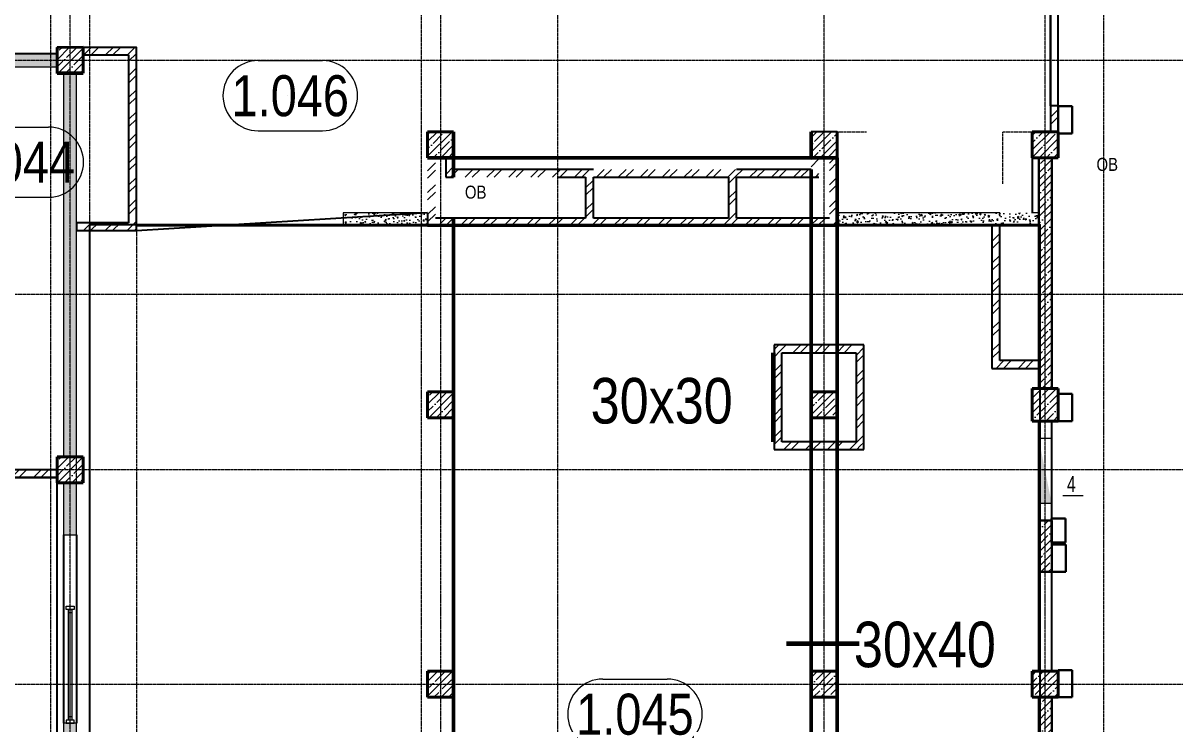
# Model space of a CAD drawing. Header units: millimetres. Extents: x -231292 to 573618, y -153144 to 564035.
# Drawn here: x 20758 to 38480, y -84055 to -73274 of the extents above; entities that cross this region are included whole.
import ezdxf
from ezdxf.enums import TextEntityAlignment as Align

# ---------------------------------------------------------------- set-up
doc = ezdxf.new("R2010")
doc.units = ezdxf.units.MM
for name, pattern in [('CENTER2', [28.575, 19.05, -3.175, 3.175, -3.175]), ('DASHED', [19.05, 12.7, -6.35]), ('HIDDEN2', [4.7625, 3.175, -1.5875])]:
    doc.linetypes.add(name, pattern=pattern)
doc.layers.get('0').update_dxf_attribs({"color": 250})
doc.layers.get('Defpoints').update_dxf_attribs({"color": 250})
for name, color, linetype, lineweight in [('11.10.2) люки', 30, 'Continuous', 60), ('АР_Area', 250, 'Continuous', 5), ('АР_Колонны', 250, 'Continuous', 35), ('АР_Мебель', 250, 'Continuous', 5), ('АР_Окна', 250, 'Continuous', 5), ('АР_Отв. марка', 250, 'Continuous', 9), ('АР_Стены ЖБ', 250, 'Continuous', 35), ('АР_Стены кирпич', 250, 'Continuous', 20), ('АР_Стены ПЕНОблок', 250, 'Continuous', 20), ('АР_Штриховка', 250, 'Continuous', 0), ('ОВ_Отверстия', 250, 'Continuous', 5), ('ОВ_Шахты', 250, 'Continuous', 5), ('РД_Оси_100', 250, 'Continuous', 0), ('РД_проем_инж перемыч_фахверк', 250, 'Continuous', 18)]:
    doc.layers.add(name, color=color, linetype=linetype, lineweight=lineweight)
doc.layers.add('КР_Балки-0.5', color=60, linetype='Continuous', lineweight=50, plot=False)
doc.layers.add('РД_Проем', color=250, linetype='Continuous', lineweight=0, plot=False)
doc.layers.add('МАГНИТЫ', color=7, linetype='Continuous', lineweight=30, true_color=0xd100d1)
doc.layers.add('РД_Витраж_вн', color=250, linetype='Continuous')
doc.styles.add('Arial0', font='arial.ttf')
doc.styles.add('style1', font='ARIALN.TTF')
pattern_1 = [(45, (8883.46, -162345.28), (-112.2532, 112.2532), []), (45, (8995.71, -162345.28), (-112.2532, 112.2532), [198.4375, -39.6875, 0, -39.6875])]
pattern_2 = [(45, (8883.46, -162345.28), (-168.3798, 168.3798), []), (45, (8995.7, -162345.28), (-168.3798, 168.3798), [])]

# ---------------------------------------------------------------- blocks, each defined once
blk = doc.blocks.new('MOK-МаркаПом_овал_ареал')
for p, q in [((-2.75, 3), (2.75, 3)), ((-2.75, -3), (2.75, -3))]:
    blk.add_line(p, q)
for centre, radius, start, end in [((-2.75, 0), 3, 90, 270), ((2.75, 0), 3, 270, 90), ((-3.75, 0), 3.5, 0, 0.00095)]:
    blk.add_arc(centre, radius, start, end)
at = {"color": 0, "style": 'style1'}
blk.add_attdef('АР-ПОМЕЩЕНИЕ:НОМЕР', text='', height=3.5, dxfattribs=at).set_placement((0, 0), align=Align.MIDDLE)
at = {"layer": 'Defpoints', "color": 2, "style": 'style1'}
blk.add_attdef('АР-ПОМЕЩЕНИЕ:НАИМЕНОВАНИЕ', text='', height=1, dxfattribs=at).set_placement((-0.094, -4.814), align=Align.MIDDLE)
blk = doc.blocks.new('MOK-МаркаПроема инж.')
blk.add_line((-1.33, -1.75), (1.8, -1.75))
at = {"color": 0, "style": 'Arial0', "width": 0.7}
blk.add_attdef('АР-ПРОЕМ:Коробка', text='', height=2.5, dxfattribs=at).set_placement((0, 0), align=Align.MIDDLE)
blk = doc.blocks.new('оси_рен')
at = {"layer": 'РД_Оси_100', "color": 251, "linetype": 'CENTER2', "true_color": 0x636466}
for p, q in [((1215752.916, 135558.25), (1215752.916, 223268.25)), ((1219852.916, 135558.25), (1219852.916, 223268.25)), ((1223252.916, 135558.25), (1223252.916, 223268.25)), ((1189697.958, 210913.25), (1241712.916, 210913.25)), ((1189697.958, 207313.25), (1241712.916, 207313.25)), ((1241712.916, 204613.25), (1189697.958, 204613.25)), ((1189697.958, 201313.25), (1241712.916, 201313.25))]:
    blk.add_line(p, q, dxfattribs=at)
for points in [[(1207952.916, 135558.25), (1207952.916, 223268.25)], [(1208252.916, 135558.25), (1208252.916, 223268.25)], [(1208552.916, 135558.25), (1208552.916, 223268.25)], [(1213652.916, 223268.25), (1213652.916, 135558.25)], [(1213952.916, 135558.25), (1213952.916, 223268.25)], [(1224152.916, 135913.25), (1224152.916, 223268.25)]]:
    blk.add_lwpolyline(points, dxfattribs=at)

msp = doc.modelspace()

# ---------------------------------------------------------------- hatches: boundary and pattern name
at = {"layer": 'АР_Штриховка', "linetype": 'Continuous', "lineweight": 0, "true_color": 0x000000}
h = msp.add_hatch(dxfattribs=at)
h.set_pattern_fill('ANSI32', color=18, scale=25, angle=-360, style=0)
h.set_pattern_definition([(45, (8883.46, -162345.28), (-168.3798, 168.3798), []), (45, (8995.7, -162345.28), (-168.3798, 168.3798), [])])
h.paths.add_polyline_path([(36683.458, -71545.283), (36563.458, -71545.283), (36563.458, -72545.283), (36683.458, -72545.283)], flags=0)
h.paths.add_polyline_path([(36683.458, -74545.283), (36563.458, -74545.283), (36563.458, -74945.283), (36683.458, -74945.283)], flags=0)
at = {"layer": 'АР_Штриховка', "linetype": 'Continuous', "lineweight": 5, "true_color": 0x000000}
h = msp.add_hatch(dxfattribs=at)
h.set_pattern_fill('ANSI35', color=18, scale=25, style=0)
h.set_pattern_definition(pattern_1)
h.paths.add_polyline_path([(21283.458, -74045.283), (21683.458, -74045.283), (21683.458, -73645.283), (21283.458, -73645.283)], flags=0)
h = msp.add_hatch(dxfattribs=at)
h.set_pattern_fill('ANSI35', color=18, scale=25, style=0)
h.set_pattern_definition(pattern_1)
h.paths.add_polyline_path([(21283.458, -74045.283), (21683.458, -74045.283), (21683.458, -73645.283), (21283.458, -73645.283)], flags=0)
at = {"layer": 'АР_Штриховка', "linetype": 'Continuous', "lineweight": 0, "true_color": 0x000000}
h = msp.add_hatch(dxfattribs=at)
h.set_pattern_fill('ANSI32', color=18, scale=25, style=0)
h.set_pattern_definition([(45, (8883.46, -162345.28), (-168.3798, 168.3798), []), (45, (8995.7, -162345.28), (-168.3798, 168.3798), [])])
h.paths.add_polyline_path([(21683.458, -73645.283), (21683.458, -73765.283), (22383.458, -73765.283), (22503.458, -73645.283)], flags=0)
h = msp.add_hatch(dxfattribs=at)
h.set_pattern_fill('ANSI32', color=18, scale=25, angle=-360, style=0)
h.set_pattern_definition([(45, (8883.46, -162345.28), (-168.3798, 168.3798), []), (45, (8995.7, -162345.28), (-168.3798, 168.3798), [])])
h.paths.add_polyline_path([(22503.458, -73645.283), (22383.458, -73765.283), (22383.458, -76345.283), (22503.458, -76465.283)], flags=0)
h = msp.add_hatch(dxfattribs=at)
h.set_pattern_fill('AR-CONC', color=18, angle=-315, style=0)
h.set_pattern_definition([(95, (8883.46, -162345.28), (140.09465, 117.55338), [19.05, -209.55]), (40, (8883.46, -162345.28), (-160.01845, 110.17673), [15.24, -167.6406]), (145.45144, (8895.13, -162335.49), (-19.9238, 227.7301), [16.19, -178.09024]), (91.1842, (8847.54, -162309.36), (221.41024, 161.9534), [28.575, -314.325]), (141.63556, (8866, -162295.87), (-7.0866, 342.8268), [24.285, -267.1356]), (36.18415, (8847.54, -162309.36), (-7.0866, 342.8268), [22.86, -251.4597]), (66, (8874.48, -162300.38), (179.51998, 34.89515), [19.05, -209.55]), (11, (8874.48, -162300.38), (-86.53993, 173.9412), [15.24, -167.64]), (116.45145, (8889.44, -162297.47), (92.98005, 208.83634), [16.19, -178.08994]), (82.5, (8883.46, -162345.28), (-57.60547, 61.973414), [0, -165.608, 0, -170.18, 0, -168.275]), (52.5, (8883.46, -162345.28), (-23.58973, 118.087), [0, -97.028, 0, -161.798, 0, -64.135]), (12.5, (8843.406, -162385.335), (99.927863, 91.826196), [0, -63.5, 0, -198.12, 0, -262.89]), (2.5, (8825.45, -162403.3), (86.7639, 122.7224), [0, -82.55, 0, -131.572, 0, -186.69])])
h.paths.add_polyline_path([(15383.458, -73745.283), (15383.458, -73945.283), (18982.189, -73945.283), (18982.189, -73745.283)], flags=0)
h.paths.add_polyline_path([(18982.189, -73745.283), (18982.189, -73945.283), (21283.458, -73945.283), (21283.458, -73745.283)], flags=0)
h = msp.add_hatch(dxfattribs=at)
h.set_pattern_fill('AR-CONC', color=18, angle=-315, style=0)
h.set_pattern_definition([(95, (8883.46, -162345.28), (140.09465, 117.55338), [19.05, -209.55]), (40, (8883.46, -162345.28), (-160.01845, 110.17673), [15.24, -167.6406]), (145.45144, (8895.13, -162335.49), (-19.9238, 227.7301), [16.19, -178.09024]), (91.1842, (8847.54, -162309.36), (221.41024, 161.9534), [28.575, -314.325]), (141.63556, (8866, -162295.87), (-7.0866, 342.8268), [24.285, -267.1356]), (36.18415, (8847.54, -162309.36), (-7.0866, 342.8268), [22.86, -251.4597]), (66, (8874.48, -162300.38), (179.51998, 34.89515), [19.05, -209.55]), (11, (8874.48, -162300.38), (-86.53993, 173.9412), [15.24, -167.64]), (116.45145, (8889.44, -162297.47), (92.98005, 208.83634), [16.19, -178.08994]), (82.5, (8883.46, -162345.28), (-57.60547, 61.973414), [0, -165.608, 0, -170.18, 0, -168.275]), (52.5, (8883.46, -162345.28), (-23.58973, 118.087), [0, -97.028, 0, -161.798, 0, -64.135]), (12.5, (8843.406, -162385.335), (99.927863, 91.826196), [0, -63.5, 0, -198.12, 0, -262.89]), (2.5, (8825.45, -162403.3), (86.7639, 122.7224), [0, -82.55, 0, -131.572, 0, -186.69])])
h.paths.add_polyline_path([(21583.458, -74045.283), (21383.458, -74045.283), (21383.458, -79945.283), (21583.458, -79945.283)], flags=0)
at = {"layer": 'АР_Штриховка', "linetype": 'Continuous', "lineweight": 5, "true_color": 0x000000}
h = msp.add_hatch(dxfattribs=at)
h.set_pattern_fill('ANSI35', color=18, scale=25, style=0)
h.set_pattern_definition(pattern_1)
h.paths.add_polyline_path([(26983.458, -75345.283), (27383.458, -75345.283), (27383.458, -74945.283), (26983.458, -74945.283)], flags=0)
h = msp.add_hatch(dxfattribs=at)
h.set_pattern_fill('ANSI35', color=18, scale=25, style=0)
h.set_pattern_definition(pattern_1)
h.paths.add_polyline_path([(32883.458, -75345.283), (33283.458, -75345.283), (33283.458, -74945.283), (32883.458, -74945.283)], flags=0)
h = msp.add_hatch(dxfattribs=at)
h.set_pattern_fill('ANSI35', color=18, scale=25, style=0)
h.set_pattern_definition(pattern_1)
h.paths.add_polyline_path([(36283.458, -75345.283), (36683.458, -75345.283), (36683.458, -74945.283), (36283.458, -74945.283)], flags=0)
at = {"layer": 'АР_Штриховка', "linetype": 'Continuous', "lineweight": 0, "true_color": 0x000000}
h = msp.add_hatch(dxfattribs=at)
h.set_pattern_fill('ANSI32', color=18, scale=25, style=0)
h.set_pattern_definition([(45, (8883.46, -162345.28), (-168.3798, 168.3798), []), (45, (8995.7, -162345.28), (-168.3798, 168.3798), [])])
h.paths.add_polyline_path([(26983.458, -76395.283), (27103.458, -76275.283), (27103.458, -75345.283), (26983.458, -75345.283)], flags=0)
h = msp.add_hatch(dxfattribs=at)
h.set_pattern_fill('ANSI32', color=18, scale=25, style=0)
h.set_pattern_definition([(45, (8883.46, -162345.28), (-168.3798, 168.3798), []), (45, (8995.7, -162345.28), (-168.3798, 168.3798), [])])
h.paths.add_polyline_path([(27263.458, -75645.283), (27383.458, -75525.283), (27383.458, -75345.283), (27263.458, -75345.283)], flags=0)
h = msp.add_hatch(dxfattribs=at)
h.set_pattern_fill('ANSI32', color=18, scale=25, angle=-360, style=0)
h.set_pattern_definition([(45, (8883.46, -162345.28), (-168.3798, 168.3798), []), (45, (8995.7, -162345.28), (-168.3798, 168.3798), [])])
h.paths.add_polyline_path([(33003.458, -75345.283), (32883.458, -75345.283), (32883.458, -75525.283), (33003.458, -75645.283)], flags=0)
h = msp.add_hatch(dxfattribs=at)
h.set_pattern_fill('ANSI32', color=18, scale=25, angle=-360, style=0)
h.set_pattern_definition(pattern_2)
h.paths.add_polyline_path([(33283.458, -75345.283), (33163.458, -75345.283), (33163.458, -76275.283), (33283.458, -76395.283)], flags=0)
at = {"layer": 'АР_Штриховка', "linetype": 'Continuous', "lineweight": 5, "true_color": 0x000000}
h = msp.add_hatch(dxfattribs=at)
h.set_pattern_fill('ANSI35', color=18, scale=25, angle=-360, style=0)
h.set_pattern_definition([(45, (8883.46, -162345.28), (-112.2532, 112.2532), []), (45, (8995.71, -162345.28), (-112.2532, 112.2532), [198.4375, -39.6875, 0, -39.6875])])
h.paths.add_polyline_path([(36583.458, -75345.283), (36383.458, -75345.283), (36383.458, -78895.283), (36583.458, -78895.283)], flags=0)
at = {"layer": 'АР_Штриховка', "linetype": 'Continuous', "lineweight": 0, "true_color": 0x000000}
h = msp.add_hatch(dxfattribs=at)
h.set_pattern_fill('ANSI32', color=18, scale=25, angle=-360, style=0)
h.set_pattern_definition([(45, (8883.46, -162345.28), (-168.3798, 168.3798), []), (45, (8995.7, -162345.28), (-168.3798, 168.3798), [])])
h.paths.add_polyline_path([(27383.458, -75525.283), (27263.458, -75645.283), (29413.458, -75645.283), (29493.458, -75615.283), (29533.458, -75525.283)], flags=0)
h.paths.add_polyline_path([(29533.458, -75525.283), (29493.458, -75615.283), (29533.458, -75645.283), (31613.458, -75645.283), (31693.458, -75615.283), (31733.458, -75525.283)], flags=0)
h.paths.add_polyline_path([(31733.458, -75525.283), (31693.458, -75615.283), (31733.458, -75645.283), (33003.458, -75645.283), (32883.458, -75525.283)], flags=0)
h = msp.add_hatch(dxfattribs=at)
h.set_pattern_fill('ANSI32', color=18, scale=25, style=0)
h.set_pattern_definition([(45, (8883.46, -162345.28), (-168.3798, 168.3798), []), (45, (8995.7, -162345.28), (-168.3798, 168.3798), [])])
h.paths.add_polyline_path([(29413.458, -76275.283), (29493.458, -76305.283), (29533.458, -76275.283), (29533.458, -75645.283), (29493.458, -75615.283), (29413.458, -75645.283)], flags=0)
h = msp.add_hatch(dxfattribs=at)
h.set_pattern_fill('ANSI32', color=18, scale=25, style=0)
h.set_pattern_definition(pattern_2)
h.paths.add_polyline_path([(31613.458, -76275.283), (31693.458, -76305.283), (31733.458, -76275.283), (31733.458, -75645.283), (31693.458, -75615.283), (31613.458, -75645.283)], flags=0)
h = msp.add_hatch(dxfattribs=at)
h.set_pattern_fill('AR-CONC', color=18, angle=45, style=0)
h.set_pattern_definition([(95, (8883.46, -162345.28), (140.09465, 117.55338), [19.05, -209.55]), (40, (8883.46, -162345.28), (-160.01845, 110.17673), [15.24, -167.6406]), (145.45144, (8895.13, -162335.49), (-19.9238, 227.7301), [16.19, -178.09024]), (91.1842, (8847.54, -162309.36), (221.41024, 161.9534), [28.575, -314.325]), (141.63556, (8866, -162295.87), (-7.0866, 342.8268), [24.285, -267.1356]), (36.18415, (8847.54, -162309.36), (-7.0866, 342.8268), [22.86, -251.4597]), (66, (8874.48, -162300.38), (179.51998, 34.89515), [19.05, -209.55]), (11, (8874.48, -162300.38), (-86.53993, 173.9412), [15.24, -167.64]), (116.45144, (8889.44, -162297.47), (92.98005, 208.83634), [16.19, -178.08994]), (82.5, (8883.46, -162345.28), (-57.60547, 61.973414), [0, -165.608, 0, -170.18, 0, -168.275]), (52.5, (8883.46, -162345.28), (-23.58973, 118.087), [0, -97.028, 0, -161.798, 0, -64.135]), (12.5, (8843.406, -162385.335), (99.927863, 91.826196), [0, -63.5, 0, -198.12, 0, -262.89]), (2.5, (8825.45, -162403.3), (86.7639, 122.7224), [0, -82.55, 0, -131.572, 0, -186.69])])
h.paths.add_polyline_path([(25683.458, -76195.283), (25683.458, -76395.283), (26983.458, -76395.283), (26983.458, -76195.283)], flags=0)
h = msp.add_hatch(dxfattribs=at)
h.set_pattern_fill('AR-CONC', color=18, angle=45, style=0)
h.set_pattern_definition([(95, (8883.46, -162345.28), (140.09465, 117.55338), [19.05, -209.55]), (40, (8883.46, -162345.28), (-160.01845, 110.17673), [15.24, -167.6406]), (145.45144, (8895.13, -162335.49), (-19.9238, 227.7301), [16.19, -178.09024]), (91.1842, (8847.54, -162309.36), (221.41024, 161.9534), [28.575, -314.325]), (141.63556, (8866, -162295.87), (-7.0866, 342.8268), [24.285, -267.1356]), (36.18415, (8847.54, -162309.36), (-7.0866, 342.8268), [22.86, -251.4597]), (66, (8874.48, -162300.38), (179.51998, 34.89515), [19.05, -209.55]), (11, (8874.48, -162300.38), (-86.53993, 173.9412), [15.24, -167.64]), (116.45144, (8889.44, -162297.47), (92.98005, 208.83634), [16.19, -178.08994]), (82.5, (8883.46, -162345.28), (-57.60547, 61.973414), [0, -165.608, 0, -170.18, 0, -168.275]), (52.5, (8883.46, -162345.28), (-23.58973, 118.087), [0, -97.028, 0, -161.798, 0, -64.135]), (12.5, (8843.406, -162385.335), (99.927863, 91.826196), [0, -63.5, 0, -198.12, 0, -262.89]), (2.5, (8825.45, -162403.3), (86.7639, 122.7224), [0, -82.55, 0, -131.572, 0, -186.69])])
h.paths.add_polyline_path([(33283.458, -76195.283), (33283.458, -76395.283), (35783.458, -76395.283), (35783.458, -76195.283)], flags=0)
h.paths.add_polyline_path([(35783.458, -76195.283), (35783.458, -76395.283), (36383.458, -76395.283), (36383.458, -76195.283)], flags=0)
h = msp.add_hatch(dxfattribs=at)
h.set_pattern_fill('ANSI32', color=18, scale=25, angle=360, style=0)
h.set_pattern_definition(pattern_2)
h.paths.add_polyline_path([(22503.458, -76465.283), (22383.458, -76345.283), (21583.458, -76345.283), (21583.458, -76465.283)], flags=0)
h = msp.add_hatch(dxfattribs=at)
h.set_pattern_fill('ANSI32', color=18, scale=25, style=0)
h.set_pattern_definition([(45, (8883.46, -162345.28), (-168.3798, 168.3798), []), (45, (8995.7, -162345.28), (-168.3798, 168.3798), [])])
h.paths.add_polyline_path([(27103.458, -76275.283), (26983.458, -76395.283), (29533.458, -76395.283), (29493.458, -76305.283), (29413.458, -76275.283)], flags=0)
h.paths.add_polyline_path([(29533.458, -76275.283), (29493.458, -76305.283), (29533.458, -76395.283), (31733.458, -76395.283), (31693.458, -76305.283), (31613.458, -76275.283)], flags=0)
h.paths.add_polyline_path([(31733.458, -76275.283), (31693.458, -76305.283), (31733.458, -76395.283), (33283.458, -76395.283), (33163.458, -76275.283)], flags=0)
h = msp.add_hatch(dxfattribs=at)
h.set_pattern_fill('ANSI32', color=18, scale=25, style=0)
h.set_pattern_definition([(45, (8883.46, -162345.28), (-168.3798, 168.3798), []), (45, (8995.7, -162345.28), (-168.3798, 168.3798), [])])
h.paths.add_polyline_path([(35663.458, -78586.487), (35783.458, -78466.487), (35783.458, -76395.283), (35663.458, -76395.283)], flags=0)
h = msp.add_hatch(dxfattribs=at)
h.set_pattern_fill('ANSI32', color=18, scale=25, style=0)
h.set_pattern_definition([(45, (8883.46, -162345.28), (-168.3798, 168.3798), []), (45, (8995.7, -162345.28), (-168.3798, 168.3798), [])])
h.paths.add_polyline_path([(32313.458, -78225.283), (32433.458, -78345.283), (33573.458, -78345.283), (33693.458, -78225.283)], flags=0)
h = msp.add_hatch(dxfattribs=at)
h.set_pattern_fill('ANSI32', color=18, scale=25, style=0)
h.set_pattern_definition([(45, (8883.46, -162345.28), (-168.3798, 168.3798), []), (45, (8995.7, -162345.28), (-168.3798, 168.3798), [])])
h.paths.add_polyline_path([(32313.458, -79834.41), (32433.458, -79714.41), (32433.458, -78345.283), (32313.458, -78225.283)], flags=0)
h = msp.add_hatch(dxfattribs=at)
h.set_pattern_fill('ANSI32', color=18, scale=25, angle=-360, style=0)
h.set_pattern_definition(pattern_2)
h.paths.add_polyline_path([(33693.458, -78225.283), (33573.458, -78345.283), (33573.458, -79714.41), (33693.458, -79834.41)], flags=0)
h = msp.add_hatch(dxfattribs=at)
h.set_pattern_fill('ANSI32', color=18, scale=25, angle=360, style=0)
h.set_pattern_definition(pattern_2)
h.paths.add_polyline_path([(36383.458, -78586.487), (36383.458, -78466.487), (35783.458, -78466.487), (35663.458, -78586.487)], flags=0)
at = {"layer": 'АР_Штриховка', "linetype": 'Continuous', "lineweight": 5, "true_color": 0x000000}
h = msp.add_hatch(dxfattribs=at)
h.set_pattern_fill('ANSI35', color=18, scale=25, style=0)
h.set_pattern_definition(pattern_1)
h.paths.add_polyline_path([(26983.458, -79345.283), (27383.458, -79345.283), (27383.458, -78945.283), (26983.458, -78945.283)], flags=0)
h = msp.add_hatch(dxfattribs=at)
h.set_pattern_fill('ANSI35', color=18, scale=25, style=0)
h.set_pattern_definition(pattern_1)
h.paths.add_polyline_path([(32883.458, -79345.283), (33283.458, -79345.283), (33283.458, -78945.283), (32883.458, -78945.283)], flags=0)
h = msp.add_hatch(dxfattribs=at)
h.set_pattern_fill('ANSI35', color=18, scale=25, style=0)
h.set_pattern_definition(pattern_1)
h.paths.add_polyline_path([(36683.458, -78895.283), (36683.458, -79395.283), (36283.458, -79395.283), (36283.458, -78895.283)], flags=0)
at = {"layer": 'АР_Штриховка', "linetype": 'Continuous', "lineweight": 0, "true_color": 0x000000}
h = msp.add_hatch(dxfattribs=at)
h.set_pattern_fill('ANSI32', color=18, scale=25, angle=360, style=0)
h.set_pattern_definition(pattern_2)
h.paths.add_polyline_path([(33693.458, -79834.41), (33573.458, -79714.41), (32433.458, -79714.41), (32313.458, -79834.41)], flags=0)
at = {"layer": 'АР_Штриховка', "linetype": 'Continuous', "lineweight": 5, "true_color": 0x000000}
h = msp.add_hatch(dxfattribs=at)
h.set_pattern_fill('ANSI35', color=18, scale=25, style=0)
h.set_pattern_definition(pattern_1)
h.paths.add_polyline_path([(21283.458, -80345.283), (21683.458, -80345.283), (21683.458, -79945.283), (21283.458, -79945.283)], flags=0)
at = {"layer": 'АР_Штриховка', "linetype": 'Continuous', "lineweight": 0, "true_color": 0x000000}
h = msp.add_hatch(dxfattribs=at)
h.set_pattern_fill('ANSI32', color=18, scale=25, angle=-360, style=0)
h.set_pattern_definition([(45, (8883.46, -162345.28), (-168.3798, 168.3798), []), (45, (8995.7, -162345.28), (-168.3798, 168.3798), [])])
h.paths.add_polyline_path([(21283.458, -80265.283), (21283.458, -80145.283), (20533.458, -80145.283), (20533.458, -80265.283)], flags=0)
h.paths.add_polyline_path([(19433.458, -80265.283), (19433.458, -80145.283), (18603.458, -80145.283), (18483.458, -80265.283)], flags=0)
h = msp.add_hatch(dxfattribs=at)
h.set_pattern_fill('AR-CONC', color=18, angle=-315, style=0)
h.set_pattern_definition([(95, (8883.46, -162345.28), (140.09465, 117.55338), [19.05, -209.55]), (40, (8883.46, -162345.28), (-160.01845, 110.17673), [15.24, -167.6406]), (145.45144, (8895.13, -162335.49), (-19.9238, 227.7301), [16.19, -178.09024]), (91.1842, (8847.54, -162309.36), (221.41024, 161.9534), [28.575, -314.325]), (141.63556, (8866, -162295.87), (-7.0866, 342.8268), [24.285, -267.1356]), (36.18415, (8847.54, -162309.36), (-7.0866, 342.8268), [22.86, -251.4597]), (66, (8874.48, -162300.38), (179.51998, 34.89515), [19.05, -209.55]), (11, (8874.48, -162300.38), (-86.53993, 173.9412), [15.24, -167.64]), (116.45145, (8889.44, -162297.47), (92.98005, 208.83634), [16.19, -178.08994]), (82.5, (8883.46, -162345.28), (-57.60547, 61.973414), [0, -165.608, 0, -170.18, 0, -168.275]), (52.5, (8883.46, -162345.28), (-23.58973, 118.087), [0, -97.028, 0, -161.798, 0, -64.135]), (12.5, (8843.406, -162385.335), (99.927863, 91.826196), [0, -63.5, 0, -198.12, 0, -262.89]), (2.5, (8825.45, -162403.3), (86.7639, 122.7224), [0, -82.55, 0, -131.572, 0, -186.69])])
h.paths.add_polyline_path([(21583.458, -80345.283), (21383.458, -80345.283), (21383.458, -81145.283), (21583.458, -81145.283)], flags=0)
h.paths.add_polyline_path([(21583.458, -84045.283), (21383.458, -84045.283), (21383.458, -85224.559), (21583.458, -85224.559)], flags=0)
h.paths.add_polyline_path([(21583.458, -85224.559), (21383.458, -85224.559), (21383.458, -85945.283), (21583.458, -85945.283)], flags=0)
at = {"layer": 'АР_Штриховка', "linetype": 'Continuous', "lineweight": 5, "true_color": 0x000000}
h = msp.add_hatch(dxfattribs=at)
h.set_pattern_fill('ANSI35', color=18, scale=25, angle=-360, style=0)
h.set_pattern_definition([(45, (8883.46, -162345.28), (-112.2532, 112.2532), []), (45, (8995.71, -162345.28), (-112.2532, 112.2532), [198.4375, -39.6875, 0, -39.6875])])
h.paths.add_polyline_path([(36583.458, -80925.283), (36383.458, -80925.283), (36383.458, -81715.283), (36583.458, -81715.283)], flags=0)
h = msp.add_hatch(dxfattribs=at)
h.set_pattern_fill('ANSI35', color=18, scale=25, style=0)
h.set_pattern_definition(pattern_1)
h.paths.add_polyline_path([(26983.458, -83645.283), (27383.458, -83645.283), (27383.458, -83245.283), (26983.458, -83245.283)], flags=0)
h = msp.add_hatch(dxfattribs=at)
h.set_pattern_fill('ANSI35', color=18, scale=25, style=0)
h.set_pattern_definition(pattern_1)
h.paths.add_polyline_path([(32883.458, -83645.283), (33283.458, -83645.283), (33283.458, -83245.283), (32883.458, -83245.283)], flags=0)
h = msp.add_hatch(dxfattribs=at)
h.set_pattern_fill('ANSI35', color=18, scale=25, style=0)
h.set_pattern_definition(pattern_1)
h.paths.add_polyline_path([(36283.458, -83645.283), (36683.458, -83645.283), (36683.458, -83245.283), (36283.458, -83245.283)], flags=0)
h = msp.add_hatch(dxfattribs=at)
h.set_pattern_fill('ANSI35', color=18, scale=25, angle=-360, style=0)
h.set_pattern_definition([(45, (8883.46, -162345.28), (-112.2532, 112.2532), []), (45, (8995.71, -162345.28), (-112.2532, 112.2532), [198.4375, -39.6875, 0, -39.6875])])
h.paths.add_polyline_path([(36583.458, -83645.283), (36383.458, -83645.283), (36383.458, -89245.283), (36583.458, -89245.283)], flags=0)
at = {"layer": 'ОВ_Отверстия', "linetype": 'Continuous', "lineweight": 5, "true_color": 0x000000}
for points in [[(36383.458, -79658.817), (36383.458, -80658.817), (36483.458, -80158.817)], [(36383.458, -80658.817), (36583.458, -80658.817), (36483.458, -80158.817)]]:
    msp.add_hatch(color=18, dxfattribs=at).paths.add_polyline_path(points, flags=0)

# ---------------------------------------------------------------- linework, layer by layer
at = {"lineweight": -3}
for points in [[(26983.452, -76195.283), (26983.452, -76195.324), (22503.452, -76468.567), (22503.452, -73648.567), (21283.452, -73648.567), (21283.452, -73748.567), (8983.452, -73748.567), (8983.452, -71548.567), (36563.452, -71548.567), (36563.452, -74948.567), (36283.452, -74948.567), (36283.452, -76198.567)], [(33283.454, -75345.283), (33283.455, -74945.338), (32883.458, -74945.338)], [(33283.459, -76195.344), (33283.452, -76195.344)]]:
    msp.add_lwpolyline(points, dxfattribs=at)
for points in [[(21783.458, -93370.275), (36407.809, -93370.275), (36407.809, -76377.472), (21783.458, -76377.472)], [(21283.458, -80265.283), (8983.458, -80265.283), (8983.458, -98050.283), (21283.458, -98050.283)]]:
    msp.add_lwpolyline(points, close=True, dxfattribs=at)
msp.add_lwpolyline([(25683.458, -76395.283), (22503.458, -76395.283)])
at = {"layer": '11.10.2) люки'}
msp.add_lwpolyline([(32301.049, -78345.283), (32301.049, -79714.41)], dxfattribs=at)
at = {"layer": 'АР_Колонны', "color": 18, "linetype": 'HIDDEN2', "lineweight": 25, "true_color": 0x000000}
for p, q in [((21283.452, -73648.567), (21683.439, -73645.311)), ((21283.452, -73648.567), (21683.439, -73645.311)), ((21283.452, -74048.567), (21283.452, -73648.567)), ((21283.452, -74048.567), (21283.452, -73648.567)), ((21683.458, -73645.283), (21683.458, -74045.283)), ((21683.458, -73645.283), (21683.458, -74045.283)), ((21683.458, -74045.283), (21283.458, -74045.283)), ((21683.458, -74045.283), (21283.458, -74045.283)), ((26983.454, -75345.324), (26983.455, -74945.324)), ((26983.455, -74945.324), (27383.455, -74945.325)), ((27383.458, -74945.283), (27383.458, -75345.283)), ((32883.458, -75345.283), (32883.458, -74945.283)), ((33283.455, -74945.338), (33283.454, -75345.338)), ((36283.452, -74948.567), (36683.452, -74948.567)), ((36283.452, -75348.567), (36283.452, -74948.567)), ((36683.458, -74945.283), (36683.458, -75345.283)), ((27383.458, -75345.283), (26983.458, -75345.283)), ((33283.458, -75345.283), (32883.458, -75345.283)), ((36683.458, -75345.283), (36283.458, -75345.283)), ((26983.458, -78945.283), (27383.458, -78945.283)), ((26983.458, -79345.283), (26983.458, -78945.283)), ((27383.458, -78945.283), (27383.458, -79345.283)), ((32883.458, -78945.283), (33283.458, -78945.283)), ((32883.458, -79345.283), (32883.458, -78945.283)), ((33283.458, -78945.283), (33283.458, -79345.283)), ((36283.458, -78895.283), (36683.458, -78895.283)), ((36283.458, -79395.283), (36283.458, -78895.283)), ((36683.458, -78895.283), (36683.458, -79395.283)), ((27383.458, -79345.283), (26983.458, -79345.283)), ((33283.458, -79345.283), (32883.458, -79345.283)), ((36683.458, -79395.283), (36283.458, -79395.283)), ((21283.458, -79945.283), (21683.458, -79945.283)), ((21283.458, -80345.283), (21283.458, -79945.283)), ((21683.458, -79945.283), (21683.458, -80345.283)), ((21683.458, -80345.283), (21283.458, -80345.283)), ((26983.458, -83245.283), (27383.458, -83245.283)), ((26983.458, -83645.283), (26983.458, -83245.283)), ((27383.458, -83245.283), (27383.458, -83645.283)), ((32883.458, -83245.283), (33283.458, -83245.283)), ((32883.458, -83645.283), (32883.458, -83245.283)), ((33283.458, -83245.283), (33283.458, -83645.283)), ((36283.458, -83245.283), (36683.458, -83245.283)), ((36283.458, -83645.283), (36283.458, -83245.283)), ((36683.458, -83245.283), (36683.458, -83645.283)), ((27383.458, -83645.283), (26983.458, -83645.283)), ((33283.458, -83645.283), (32883.458, -83645.283)), ((36683.458, -83645.283), (36283.458, -83645.283))]:
    msp.add_line(p, q, dxfattribs=at)
at = {"layer": 'АР_Колонны', "color": 18, "linetype": 'Continuous', "lineweight": 30, "true_color": 0x000000}
for p, q in [((21683.439, -73645.311), (21283.452, -73648.567)), ((21683.439, -73645.311), (21283.452, -73648.567)), ((21283.452, -73648.567), (21283.452, -74048.567)), ((21283.452, -73648.567), (21283.452, -74048.567)), ((21683.458, -74045.283), (21683.458, -73645.283)), ((21683.458, -74045.283), (21683.458, -73645.283)), ((21283.458, -74045.283), (21683.458, -74045.283)), ((21283.458, -74045.283), (21683.458, -74045.283)), ((26983.455, -74945.324), (26983.454, -75345.324)), ((27383.455, -74945.325), (26983.455, -74945.324)), ((27383.458, -75345.283), (27383.458, -74945.283)), ((32883.458, -74945.283), (32883.458, -75345.283)), ((33283.454, -75345.338), (33283.455, -74945.338)), ((36683.452, -74948.567), (36283.452, -74948.567)), ((36283.452, -74948.567), (36283.452, -75348.567)), ((36683.458, -75345.283), (36683.458, -74945.283)), ((26983.458, -75345.283), (27383.458, -75345.283)), ((32883.458, -75345.283), (33283.458, -75345.283)), ((36283.458, -75345.283), (36683.458, -75345.283)), ((27383.458, -78945.283), (26983.458, -78945.283)), ((26983.458, -78945.283), (26983.458, -79345.283)), ((27383.458, -79345.283), (27383.458, -78945.283)), ((33283.458, -78945.283), (32883.458, -78945.283)), ((32883.458, -78945.283), (32883.458, -79345.283)), ((33283.458, -79345.283), (33283.458, -78945.283)), ((36283.458, -78895.283), (36283.458, -79395.283)), ((36683.458, -78895.283), (36283.458, -78895.283)), ((36683.458, -79395.283), (36683.458, -78895.283)), ((26983.458, -79345.283), (27383.458, -79345.283)), ((32883.458, -79345.283), (33283.458, -79345.283)), ((36283.458, -79395.283), (36683.458, -79395.283)), ((21683.458, -79945.283), (21283.458, -79945.283)), ((21283.458, -79945.283), (21283.458, -80345.283)), ((21683.458, -80345.283), (21683.458, -79945.283)), ((21283.458, -80345.283), (21683.458, -80345.283)), ((27383.458, -83245.283), (26983.458, -83245.283)), ((26983.458, -83245.283), (26983.458, -83645.283)), ((27383.458, -83645.283), (27383.458, -83245.283)), ((33283.458, -83245.283), (32883.458, -83245.283)), ((32883.458, -83245.283), (32883.458, -83645.283)), ((33283.458, -83645.283), (33283.458, -83245.283)), ((36683.458, -83245.283), (36283.458, -83245.283)), ((36283.458, -83245.283), (36283.458, -83645.283)), ((36683.458, -83645.283), (36683.458, -83245.283)), ((26983.458, -83645.283), (27383.458, -83645.283)), ((32883.458, -83645.283), (33283.458, -83645.283)), ((36283.458, -83645.283), (36683.458, -83645.283))]:
    msp.add_line(p, q, dxfattribs=at)
at = {"layer": 'АР_Мебель', "color": 18, "linetype": 'DASHED', "true_color": 0x000000}
for p, q in [((27383.458, -75525.283), (27383.458, -74945.283)), ((32883.458, -74945.283), (32883.458, -75345.283)), ((33283.455, -74945.338), (33733.455, -74945.339)), ((35833.458, -75745.283), (35833.458, -74945.283)), ((35833.463, -74945.345), (36283.452, -74948.567)), ((28983.575, -75525.283), (27383.458, -75525.283)), ((21583.452, -76465.312), (22503.452, -76465.314)), ((21583.458, -91600.283), (21583.458, -76465.283)), ((22503.452, -76465.314), (22503.417, -91600.314))]:
    msp.add_line(p, q, dxfattribs=at)
at = {"layer": 'АР_Окна', "color": 18, "linetype": 'Continuous', "lineweight": 5, "true_color": 0x000000}
for p, q in [((21383.458, -84045.283), (21383.458, -82245.283)), ((21508.458, -82345.283), (21458.458, -82345.283)), ((21483.458, -83945.283), (21483.458, -82345.283)), ((21583.458, -84045.283), (21583.458, -82245.283)), ((21508.458, -83945.283), (21458.458, -83945.283))]:
    msp.add_line(p, q, dxfattribs=at)
for points in [[(21423.458, -82295.283), (21423.458, -82245.283), (21543.458, -82245.283), (21543.458, -82295.283)], [(21508.458, -83995.283), (21458.458, -83995.283), (21458.458, -82295.283), (21508.458, -82295.283)], [(21423.458, -83995.283), (21423.458, -84045.283), (21543.458, -84045.283), (21543.458, -83995.283)]]:
    msp.add_lwpolyline(points, close=True, dxfattribs=at)
at = {"layer": 'АР_Стены ЖБ', "color": 18, "linetype": 'Continuous', "lineweight": 40, "true_color": 0x000000}
for p, q in [((21683.439, -73645.311), (21283.452, -73648.567)), ((21683.439, -73645.311), (21283.452, -73648.567)), ((21283.452, -73648.567), (21283.452, -74048.567)), ((21283.452, -73648.567), (21283.452, -74048.567)), ((21683.458, -74045.283), (21683.458, -73645.283)), ((21683.458, -74045.283), (21683.458, -73645.283)), ((21283.458, -74045.283), (21683.458, -74045.283)), ((21283.458, -74045.283), (21683.458, -74045.283)), ((26983.455, -74945.324), (26983.454, -75345.324)), ((27383.455, -74945.325), (26983.455, -74945.324)), ((27383.458, -75345.283), (27383.458, -74945.283)), ((32883.458, -74945.283), (32883.458, -75345.283)), ((33283.454, -75345.338), (33283.455, -74945.338)), ((36683.452, -74948.567), (36283.452, -74948.567)), ((36283.452, -74948.567), (36283.452, -75348.567)), ((36683.458, -75345.283), (36683.458, -74945.283)), ((26983.458, -75345.283), (27383.458, -75345.283)), ((32883.458, -75345.283), (33283.458, -75345.283)), ((36283.458, -75345.283), (36683.458, -75345.283)), ((27383.458, -78945.283), (26983.458, -78945.283)), ((26983.458, -78945.283), (26983.458, -79345.283)), ((27383.458, -79345.283), (27383.458, -78945.283)), ((33283.458, -78945.283), (32883.458, -78945.283)), ((32883.458, -78945.283), (32883.458, -79345.283)), ((33283.458, -79345.283), (33283.458, -78945.283)), ((36283.458, -79395.283), (36283.458, -78895.283)), ((36283.458, -78895.283), (36683.458, -78895.283)), ((36683.458, -78895.283), (36683.458, -79395.283)), ((26983.458, -79345.283), (27383.458, -79345.283)), ((32883.458, -79345.283), (33283.458, -79345.283)), ((36683.458, -79395.283), (36283.458, -79395.283)), ((21683.458, -79945.283), (21283.458, -79945.283)), ((21283.458, -79945.283), (21283.458, -80345.283)), ((21683.458, -80345.283), (21683.458, -79945.283)), ((21283.458, -80345.283), (21683.458, -80345.283)), ((27383.458, -83245.283), (26983.458, -83245.283)), ((26983.458, -83245.283), (26983.458, -83645.283)), ((27383.458, -83645.283), (27383.458, -83245.283)), ((33283.458, -83245.283), (32883.458, -83245.283)), ((32883.458, -83245.283), (32883.458, -83645.283)), ((33283.458, -83645.283), (33283.458, -83245.283)), ((36683.458, -83245.283), (36283.458, -83245.283)), ((36283.458, -83245.283), (36283.458, -83645.283)), ((36683.458, -83645.283), (36683.458, -83245.283)), ((26983.458, -83645.283), (27383.458, -83645.283)), ((32883.458, -83645.283), (33283.458, -83645.283)), ((36283.458, -83645.283), (36683.458, -83645.283))]:
    msp.add_line(p, q, dxfattribs=at)
at = {"layer": 'АР_Стены ЖБ', "color": 18, "linetype": 'Continuous', "lineweight": 30, "true_color": 0x000000}
for p, q in [((36383.45, -75345.283), (36383.45, -78895.283)), ((36583.458, -75345.283), (36383.458, -75345.283)), ((36583.458, -78895.283), (36583.458, -75345.283)), ((36383.458, -78895.283), (36583.458, -78895.283)), ((36583.458, -80925.283), (36383.458, -80925.283)), ((36383.458, -80925.283), (36383.458, -81715.283)), ((36583.458, -81715.283), (36583.458, -80925.283)), ((36383.458, -81715.283), (36583.458, -81715.283)), ((36583.458, -83645.283), (36383.458, -83645.283)), ((36383.458, -83645.283), (36383.458, -89245.283)), ((36583.458, -89245.283), (36583.458, -83645.283))]:
    msp.add_line(p, q, dxfattribs=at)
at = {"layer": 'АР_Стены кирпич', "color": 18, "linetype": 'Continuous', "lineweight": 25, "true_color": 0x000000}
for p, q in [((21683.458, -73645.283), (21683.458, -73765.283)), ((22503.452, -73648.567), (21683.458, -73645.314)), ((22503.452, -76465.314), (22503.458, -73645.314)), ((21683.458, -73765.283), (22383.458, -73765.283)), ((22383.458, -73765.283), (22383.458, -76345.283)), ((36563.452, -74548.567), (36563.452, -74948.567)), ((36683.458, -74545.283), (36563.458, -74545.283)), ((36683.458, -74945.283), (36683.458, -74545.283)), ((36563.452, -74948.567), (36683.452, -74948.567)), ((27103.458, -75345.283), (26983.458, -75345.283)), ((27383.458, -75345.283), (27263.458, -75345.283)), ((27263.458, -75345.283), (27263.458, -75645.283)), ((27383.458, -75525.283), (27383.458, -75345.283)), ((33003.458, -75345.283), (32883.458, -75345.283)), ((33283.458, -75345.283), (33163.458, -75345.283)), ((27263.458, -75645.283), (27383.458, -75645.283)), ((29533.458, -75525.283), (27383.458, -75525.283)), ((28983.574, -75645.283), (29413.458, -75645.283)), ((29413.458, -75645.283), (29413.458, -76275.283)), ((29533.458, -75645.283), (31613.458, -75645.283)), ((29533.458, -76275.283), (29533.458, -75645.283)), ((31613.458, -75645.283), (31613.458, -76275.283)), ((32883.458, -75525.283), (31733.458, -75525.283)), ((31733.458, -75645.283), (33003.458, -75645.283)), ((31733.458, -76275.283), (31733.458, -75645.283)), ((26983.458, -76195.283), (26983.458, -76395.283)), ((33283.458, -76395.283), (33283.458, -76195.338)), ((22383.458, -76345.283), (21583.458, -76345.283)), ((21583.458, -76345.283), (21583.458, -76465.283)), ((29413.458, -76275.283), (27103.458, -76275.283)), ((31613.458, -76275.283), (29533.458, -76275.283)), ((33163.458, -76275.283), (31733.458, -76275.283)), ((21583.452, -76465.312), (22503.452, -76465.314)), ((26983.458, -76395.283), (29533.458, -76395.283)), ((29533.458, -76395.283), (31733.458, -76395.283)), ((31733.458, -76395.283), (33283.458, -76395.283)), ((35783.458, -76395.283), (35663.458, -76395.283)), ((35663.458, -76395.283), (35663.458, -78586.487)), ((35783.458, -78466.487), (35783.458, -76395.283)), ((33693.458, -78225.283), (32313.458, -78225.283)), ((32313.458, -78225.283), (32313.458, -79834.41)), ((33693.458, -79834.41), (33693.458, -78225.283)), ((32433.458, -78345.283), (33573.458, -78345.283)), ((32433.458, -79714.41), (32433.458, -78345.283)), ((33573.458, -78345.283), (33573.458, -79714.41)), ((36383.458, -78466.487), (35783.458, -78466.487)), ((36383.458, -78586.487), (36383.458, -78466.487)), ((35663.458, -78586.487), (36383.458, -78586.487)), ((33573.458, -79714.41), (32433.458, -79714.41)), ((32313.458, -79834.41), (33693.458, -79834.41)), ((21283.458, -80145.283), (20533.458, -80145.283)), ((20533.458, -80265.283), (21283.458, -80265.283)), ((21283.458, -80265.283), (21283.458, -80145.283))]:
    msp.add_line(p, q, dxfattribs=at)
at = {"layer": 'АР_Стены ПЕНОблок', "color": 18, "linetype": 'Continuous', "lineweight": 20, "true_color": 0x000000}
for p, q in [((21283.458, -73745.311), (18982.189, -73745.306)), ((21283.458, -73945.311), (21283.458, -73745.311)), ((18982.189, -73945.283), (21283.458, -73945.283)), ((21583.458, -74045.283), (21383.458, -74045.283)), ((21383.458, -74045.283), (21383.458, -79945.283)), ((21583.458, -79945.283), (21583.458, -74045.283)), ((25683.458, -76195.283), (25683.458, -76395.283)), ((26983.458, -76195.283), (25683.458, -76195.283)), ((26983.458, -76395.283), (26983.458, -76195.283)), ((33283.452, -76195.338), (33283.452, -76395.338)), ((35783.452, -76195.344), (33283.452, -76195.344)), ((36383.452, -76195.346), (36283.452, -76195.346)), ((36383.452, -76395.346), (36383.452, -76195.346)), ((25683.458, -76395.283), (26983.458, -76395.283)), ((33283.458, -76395.283), (35783.458, -76395.283)), ((35783.458, -76395.283), (36383.458, -76395.283)), ((21383.458, -79945.283), (21583.458, -79945.283)), ((21583.458, -80345.283), (21383.458, -80345.283)), ((21383.458, -80345.283), (21383.458, -81145.283)), ((21583.458, -81145.283), (21583.458, -80345.283)), ((21383.458, -81145.283), (21583.458, -81145.283)), ((21583.458, -84045.283), (21383.458, -84045.283)), ((21383.458, -84045.283), (21383.458, -85224.559)), ((21583.458, -85224.559), (21583.458, -84045.283))]:
    msp.add_line(p, q, dxfattribs=at)
at = {"layer": 'КР_Балки-0.5', "color": 18, "ltscale": 200, "true_color": 0x000000}
for p, q in [((21283.458, -74045.283), (21683.458, -74045.283)), ((21283.458, -74045.283), (21683.458, -74045.283)), ((27383.458, -75345.283), (27383.458, -74945.283)), ((27383.458, -75345.283), (27383.458, -74945.283)), ((32883.458, -74945.283), (32883.458, -75345.283)), ((32883.458, -74945.283), (32883.458, -75345.283)), ((26983.458, -75345.283), (27383.458, -75345.283)), ((26983.458, -75345.283), (27383.458, -75345.283)), ((27383.458, -75345.283), (27383.458, -75645.283)), ((32883.458, -75345.283), (27383.458, -75345.283)), ((32883.458, -75345.283), (27383.458, -75345.283)), ((32883.458, -75345.283), (33283.458, -75345.283)), ((32883.458, -75345.283), (33283.458, -75345.283)), ((33283.417, -75345.283), (33283.417, -93370.281)), ((32883.458, -93370.281), (32883.458, -75525.283)), ((27383.458, -76275.283), (27383.458, -93370.283))]:
    msp.add_line(p, q, dxfattribs=at)
at = {"layer": 'МАГНИТЫ', "color": 18, "lineweight": 30, "true_color": 0x000000}
for p, q in [((36900.13, -74552.601), (36683.458, -74552.601)), ((36683.458, -74552.601), (36683.458, -74972.275)), ((36900.13, -74972.275), (36900.13, -74552.601)), ((36683.458, -74972.275), (36900.13, -74972.275)), ((36900.13, -78975.609), (36683.458, -78975.609)), ((36683.458, -78975.609), (36683.458, -79395.283)), ((36900.13, -79395.283), (36900.13, -78975.609)), ((36683.458, -79395.283), (36900.13, -79395.283)), ((36797.686, -80895.609), (36581.014, -80895.609)), ((36581.014, -80895.609), (36581.014, -81265.283)), ((36797.686, -81265.283), (36797.686, -80895.609)), ((36581.014, -81265.283), (36797.686, -81265.283)), ((36800.13, -81295.609), (36583.458, -81295.609)), ((36583.458, -81295.609), (36583.458, -81715.283)), ((36800.13, -81715.283), (36800.13, -81295.609)), ((36583.458, -81715.283), (36800.13, -81715.283)), ((36900.13, -83225.609), (36683.458, -83225.609)), ((36683.458, -83225.609), (36683.458, -83645.283)), ((36900.13, -83645.283), (36900.13, -83225.609)), ((36683.458, -83645.283), (36900.13, -83645.283))]:
    msp.add_line(p, q, dxfattribs=at)
at = {"layer": 'ОВ_Отверстия', "color": 18, "linetype": 'Continuous', "lineweight": 9, "true_color": 0x000000}
for p, q in [((36383.458, -80658.817), (36383.458, -79658.817)), ((36383.458, -79658.817), (36583.458, -79658.817)), ((36583.458, -80658.817), (36583.458, -79658.817)), ((36383.458, -80658.817), (36583.458, -80658.817))]:
    msp.add_line(p, q, dxfattribs=at)
at = {"layer": 'РД_Витраж_вн', "color": 18, "linetype": 'Continuous', "lineweight": 25, "true_color": 0x000000}
for p, q in [((36563.458, -74545.283), (36563.458, -72545.283)), ((36683.458, -74545.283), (36683.458, -72545.283)), ((36383.458, -80925.283), (36383.458, -79395.283)), ((36583.458, -80925.283), (36583.458, -79395.283)), ((21383.458, -81145.283), (21383.458, -84045.283)), ((21583.458, -81145.283), (21583.458, -84045.283)), ((36383.458, -83245.283), (36383.458, -81715.283)), ((36583.458, -83245.283), (36583.458, -81715.283))]:
    msp.add_line(p, q, dxfattribs=at)
at = {"layer": 'РД_Проем', "color": 18, "linetype": 'Continuous', "lineweight": 0, "true_color": 0x000000}
for p, q in [((36563.458, -74545.283), (36563.458, -72545.283)), ((36683.458, -74545.283), (36683.458, -72545.283)), ((21383.458, -81145.283), (21383.458, -84045.283)), ((21583.458, -81145.283), (21583.458, -84045.283))]:
    msp.add_line(p, q, dxfattribs=at)
at = {"layer": 'РД_проем_инж перемыч_фахверк', "color": 18, "linetype": 'Continuous', "lineweight": 18, "true_color": 0x000000}
for p, q in [((36563.458, -74545.283), (36563.458, -72545.283)), ((36683.458, -74545.283), (36683.458, -72545.283)), ((21383.458, -81145.283), (21383.458, -84045.283)), ((21583.458, -81145.283), (21583.458, -84045.283))]:
    msp.add_line(p, q, dxfattribs=at)

# ---------------------------------------------------------------- block references
at = {"rotation": 359.999868838025}
msp.add_blockref('оси_рен', (-1186769.82, -284755.728), dxfattribs=at)
at = {"layer": 'АР_Area', "color": 18, "linetype": 'Continuous', "lineweight": 5, "true_color": 0x000000}
ref = msp.add_blockref('MOK-МаркаПом_овал_ареал', (24869.527, -74391.535), dxfattribs=dict(at, xscale=180, yscale=180, zscale=100))
ref.add_attrib('АР-ПОМЕЩЕНИЕ:НОМЕР', '1.046', dxfattribs={"layer": '0', "color": 0, "height": 630, "style": 'style1'}).set_placement((24869.527, -74391.535), align=Align.MIDDLE)
ref = msp.add_blockref('MOK-МаркаПом_овал_ареал', (20654.429, -75414.331), dxfattribs=dict(at, xscale=180, yscale=180, zscale=100))
ref.add_attrib('АР-ПОМЕЩЕНИЕ:НОМЕР', '1.044', dxfattribs={"layer": '0', "color": 0, "height": 630, "style": 'style1'}).set_placement((20654.429, -75414.331), align=Align.MIDDLE)
ref = msp.add_blockref('MOK-МаркаПом_овал_ареал', (30172.337, -83904.698), dxfattribs=dict(at, xscale=180, yscale=180, zscale=100))
ref.add_attrib('АР-ПОМЕЩЕНИЕ:НОМЕР', '1.045', dxfattribs={"layer": '0', "color": 0, "height": 630, "style": 'style1'}).set_placement((30172.337, -83904.698), align=Align.MIDDLE)
at = {"layer": 'АР_Отв. марка', "color": 18, "linetype": 'Continuous', "lineweight": 9, "true_color": 0x000000, "xscale": 100, "yscale": 100, "zscale": 100}
msp.add_blockref('MOK-МаркаПроема инж.', (36886.199, -80363.557), dxfattribs=at).add_auto_attribs({'АР-ПРОЕМ:Коробка': '4'})

# ---------------------------------------------------------------- texts
at = {"layer": 'ОВ_Шахты', "color": 18, "lineweight": 50, "true_color": 0x000000, "style": 'style1'}
for p in [(37273.045, -75548.297), (27556.382, -75975.211)]:
    msp.add_text('ОВ', height=200, dxfattribs=at).set_placement(p)

# ---------------------------------------------------------------- next in the draw order: texts
at = {"layer": '11.10.2) люки', "color": 176, "true_color": 0x00008a, "char_height": 700, "width": 1668.44707, "attachment_point": 1, "line_spacing_factor": 0.3, "style": 'style1', "bg_fill": 3, "box_fill_scale": 1, "bg_fill_color": 256, "bg_fill_transparency": 0}
for s, insert in [('\\pxsm1;30х30', (29491.721, -78733.497)), ('\\pxsm1;30х40', (33540.647, -82482.161))]:
    msp.add_mtext(s, dxfattribs=dict(at, insert=insert))

# ---------------------------------------------------------------- next in the draw order: linework, layer by layer
at = {"layer": '11.10.2) люки'}
msp.add_lwpolyline([(32504.684, -82815.878), (33624.444, -82815.878)], dxfattribs=at)

doc.saveas('drawing.dxf')
